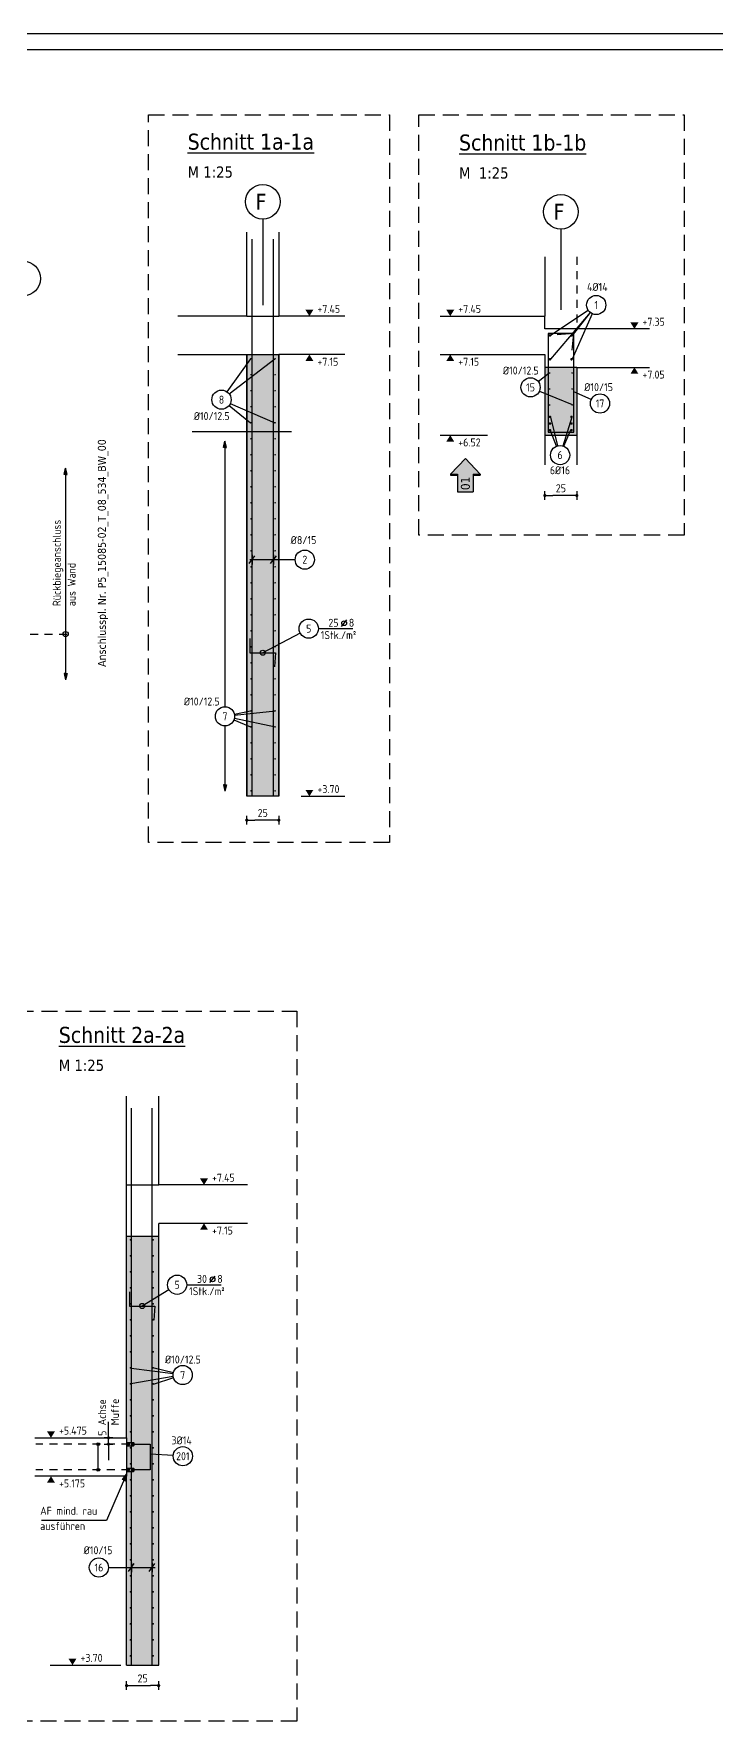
# Model space of a CAD drawing. Extents: x -4 to 75, y 1 to 115.
# Drawn here: x 21.24 to 31.9, y 17.1 to 43.46 of the extents above; entities that cross this region are included whole.
import ezdxf
from ezdxf.enums import TextEntityAlignment as Align

# ---------------------------------------------------------------- set-up
doc = ezdxf.new("R2010")
doc.units = 0
doc.header["$LTSCALE"] = 0.5
for name, pattern in [('AUSGEZOGEN', [1000.01, 1000, 0.01]), ('DASHED', [0.75, 0.5, -0.25]), ('DOT', [0.175, 0.05, -0.125]), ('HIDDEN', [0.375, 0.25, -0.125]), ('STRICHLINIE', [0.75, 0.5, -0.25]), ('VERDECKT', [0.375, 0.25, -0.125])]:
    doc.linetypes.add(name, pattern=pattern)
for name, color, linetype in [('ACHSEN', 7, 'Continuous'), ('AFU', 7, 'Continuous'), ('BETON', 7, 'Continuous'), ('DETAIL', 7, 'Continuous'), ('grau_hell', 7, 'Continuous'), ('grau_mittel', 7, 'Continuous'), ('HILFE', 7, 'Continuous'), ('INDEX', 7, 'Continuous'), ('koten', 7, 'Continuous'), ('LENTON', 7, 'Continuous'), ('MASSE', 7, 'Continuous'), ('OBJEKT', 7, 'Continuous'), ('RAHMEN', 7, 'Continuous'), ('RND', 7, 'Continuous'), ('RND-1', 7, 'Continuous'), ('RND_BILD', 7, 'Continuous'), ('SFP_Achsen', 7, 'Continuous'), ('TEXT', 7, 'Continuous'), ('VERDECKT', 7, 'Continuous')]:
    doc.layers.add(name, color=color, linetype=linetype)
doc.layers.add('NOPLOT', color=7, linetype='Continuous', plot=False)
doc.styles.add('helv', font='tahoma.ttf')
doc.styles.add('txt', font='isocp.shx')
doc.linetypes.add('AFU_50K', pattern='A,0.15,["/",Standard,S=0.2,R=0,X=-0.01,Y=-0.1],0.07,["/",Standard,S=0.2,R=0,X=-0.01,Y=-0.1],0.15', length=0.37)
doc.dimstyles.new('DOT_I', dxfattribs={"dimscale": 0.5, "dimtxt": 0.25, "dimasz": 0.25, "dimexe": 0.1, "dimexo": 0.3, "dimgap": 0.1, "dimtad": 1, "dimdec": 3, "dimzin": 3, "dimtxsty": 'txt', "dimblk": 'DOT', "dimblk1": 'DOT', "dimblk2": 'DOT', "dimsah": 1, "dimcen": 0.1, "dimse1": 1, "dimse2": 1, "dimazin": 0, "dimtfac": 1, "dimtdec": 4, "dimtix": 1, "dimtmove": 2, "dimatfit": 3, "dimfxl": 0, "dimtvp": 1, "dimtolj": 1, "dimtzin": 0, "dimarcsym": 0})

# ---------------------------------------------------------------- blocks, each defined once
blk = doc.blocks.new('Pfeillinie')
at = {"layer": 'TEXT', "linetype": 'Continuous'}
blk.add_hatch(color=7, dxfattribs=at).paths.add_polyline_path([(0, 0), (-0.8, 0.2), (-0.8, 0), (-0.8, -0.2)])
at = {"layer": 'TEXT', "color": 7, "linetype": 'Continuous'}
for p, q in [((-0.8, 0), (-0.8, 0.2)), ((-0.8, 0.2), (0, 0)), ((-0.8, 0), (-0.8, -0.2)), ((-0.8, -0.2), (0, 0))]:
    blk.add_line(p, q, dxfattribs=at)
blk = doc.blocks.new('okrd_o')
at = {"layer": 'koten', "color": 7, "linetype": 'Continuous'}
blk.add_solid([(-0.125, 0.202), (0.125, 0.202), (0, 0)], dxfattribs=at)
at = {"layer": 'koten', "style": 'txt'}
blk.add_attdef('OKRD', (0.25, 0.1), '', height=0.25, dxfattribs=at)
blk = doc.blocks.new('DOT')
at = {"layer": 'MASSE', "color": 7, "linetype": 'Continuous'}
for p, q in [((0, 0), (-1, 0)), ((0, 0.54), (0, -0.54))]:
    blk.add_line(p, q, dxfattribs=at)
at = {"layer": 'MASSE', "color": 7, "linetype": 'Continuous', "const_width": 0.2}
blk.add_lwpolyline([(-0.1, 0, 1), (0.1, 0, 1)], format="xyb", close=True, dxfattribs=at)
blk = doc.blocks.new('*D27')
at = {"layer": 'Defpoints', "color": 0, "linetype": 'AUSGEZOGEN', "transparency": 16777216}
for p in [(24.57, 31.174), (24.57, 31.174), (25.07, 31.174)]:
    blk.add_point(p, dxfattribs=at)
at = {"layer": 'MASSE', "color": 0, "linetype": 'AUSGEZOGEN', "lineweight": -2, "transparency": 16777216}
blk.add_line((24.945, 31.174), (24.695, 31.174), dxfattribs=at)
at = {"layer": 'MASSE', "color": 0, "linetype": 'AUSGEZOGEN', "lineweight": -2, "transparency": 16777216, "xscale": 0.125, "yscale": 0.125, "zscale": 0.125, "rotation": 180}
blk.add_blockref('DOT', (24.57, 31.174), dxfattribs=at)
at = {"layer": 'MASSE', "color": 0, "linetype": 'AUSGEZOGEN', "lineweight": -2, "transparency": 16777216, "xscale": 0.125, "yscale": 0.125, "zscale": 0.125}
blk.add_blockref('DOT', (25.07, 31.174), dxfattribs=at)
at = {"layer": 'MASSE', "color": 0, "linetype": 'AUSGEZOGEN', "transparency": 16777216, "insert": (24.82, 31.286), "char_height": 0.125, "attachment_point": 5, "style": 'txt'}
blk.add_mtext('\\A1;25', dxfattribs=at)
blk = doc.blocks.new('okrd_u')
at = {"layer": 'koten', "color": 7, "linetype": 'Continuous'}
blk.add_solid([(-0.125, -0.202), (0.125, -0.202), (0, 0)], dxfattribs=at)
at = {"layer": 'koten', "style": 'txt'}
blk.add_attdef('OKRD', (0.25, -0.35), '', height=0.25, dxfattribs=at)
blk = doc.blocks.new('RND_LEI')
at = {"layer": 'RND', "color": 7, "linetype": 'Continuous'}
blk.add_line((1.022, 0.066), (1.19, 0.27), dxfattribs=at)
for centre, radius in [((0, 0), 0.3), ((1.106, 0.168), 0.075)]:
    blk.add_circle(centre, radius, dxfattribs=at)
at = {"layer": 'RND', "color": 7, "linetype": 'Continuous', "style": 'txt'}
blk.add_attdef('POSL', text='', height=0.25, dxfattribs=at).set_placement((0, 0), align=Align.MIDDLE)
blk.add_attdef('ANZ', text='', height=0.25, dxfattribs=at).set_placement((0.931, 0.057), align=Align.RIGHT)
for tag, p in [('DUM', (1.253, 0.057)), ('ABSTD', (1.674, 0.057)), ('POSTXT', (0.374, -0.327))]:
    blk.add_attdef(tag, p, '', height=0.25, dxfattribs=at)
blk = doc.blocks.new('RND_HIN')
at = {"layer": 'RND', "color": 7, "linetype": 'Continuous'}
blk.add_circle((0, 0), 0.3, dxfattribs=at)
at = {"layer": 'RND', "color": 7, "linetype": 'Continuous', "style": 'txt'}
blk.add_attdef('POSI', text='', height=0.25, dxfattribs=at).set_placement((0, 0), align=Align.MIDDLE)
blk = doc.blocks.new('lei_gre')
at = {"layer": 'RND', "color": 7, "linetype": 'Continuous'}
for p, q in [((-0.09, -0.12), (0.09, 0.12)), ((0, 0.15), (0, -0.15))]:
    blk.add_line(p, q, dxfattribs=at)
blk = doc.blocks.new('*D30')
at = {"layer": 'Defpoints', "color": 0, "linetype": 'AUSGEZOGEN', "transparency": 16777216}
for p in [(22.694, 17.656), (23.194, 17.656), (23.194, 17.656)]:
    blk.add_point(p, dxfattribs=at)
at = {"layer": 'MASSE', "color": 0, "linetype": 'AUSGEZOGEN', "lineweight": -2, "transparency": 16777216}
blk.add_line((22.819, 17.656), (23.069, 17.656), dxfattribs=at)
at = {"layer": 'MASSE', "color": 0, "linetype": 'AUSGEZOGEN', "lineweight": -2, "transparency": 16777216, "xscale": 0.125, "yscale": 0.125, "zscale": 0.125, "rotation": 180}
blk.add_blockref('DOT', (22.694, 17.656), dxfattribs=at)
at = {"layer": 'MASSE', "color": 0, "linetype": 'AUSGEZOGEN', "lineweight": -2, "transparency": 16777216, "xscale": 0.125, "yscale": 0.125, "zscale": 0.125}
blk.add_blockref('DOT', (23.194, 17.656), dxfattribs=at)
at = {"layer": 'MASSE', "color": 0, "linetype": 'AUSGEZOGEN', "transparency": 16777216, "insert": (22.944, 17.768), "char_height": 0.125, "attachment_point": 5, "style": 'txt'}
blk.add_mtext('\\A1;25', dxfattribs=at)
blk = doc.blocks.new('*D29')
at = {"layer": 'Defpoints', "color": 0, "linetype": 'AUSGEZOGEN', "transparency": 16777216}
for p in [(22.411, 21.526), (22.411, 21.526), (22.411, 21.426)]:
    blk.add_point(p, dxfattribs=at)
at = {"layer": 'MASSE', "color": 0, "linetype": 'AUSGEZOGEN', "lineweight": -2, "transparency": 16777216}
for p, q in [((22.411, 21.651), (22.411, 21.776)), ((22.411, 21.426), (22.411, 21.526)), ((22.411, 21.301), (22.411, 21.176))]:
    blk.add_line(p, q, dxfattribs=at)
at = {"layer": 'MASSE', "color": 0, "linetype": 'AUSGEZOGEN', "lineweight": -2, "transparency": 16777216, "xscale": 0.125, "yscale": 0.125, "zscale": 0.125}
for p, rotation in [((22.411, 21.526), 270), ((22.411, 21.426), 90)]:
    blk.add_blockref('DOT', p, dxfattribs=dict(at, rotation=rotation))
at = {"layer": 'MASSE', "color": 0, "linetype": 'AUSGEZOGEN', "transparency": 16777216, "insert": (22.315, 21.597), "char_height": 0.125, "attachment_point": 5, "rotation": 90, "style": 'txt'}
blk.add_mtext('\\A1;5', dxfattribs=at)
blk = doc.blocks.new('A0--19')
at = {"layer": 'RAHMEN'}
blk.add_line((99.9, 84.1), (0, 84.1), dxfattribs=at)
at = {"layer": 'RAHMEN', "color": 5}
blk.add_line((99.4, 83.6), (2, 83.6), dxfattribs=at)
blk = doc.blocks.new('*D48')
at = {"layer": 'Defpoints', "color": 0, "linetype": 'AUSGEZOGEN', "transparency": 16777216}
for p in [(29.225, 36.245), (29.225, 36.245), (29.725, 36.245)]:
    blk.add_point(p, dxfattribs=at)
at = {"layer": 'MASSE', "color": 0, "linetype": 'AUSGEZOGEN', "lineweight": -2, "transparency": 16777216}
blk.add_line((29.6, 36.245), (29.35, 36.245), dxfattribs=at)
at = {"layer": 'MASSE', "color": 0, "linetype": 'AUSGEZOGEN', "lineweight": -2, "transparency": 16777216, "xscale": 0.125, "yscale": 0.125, "zscale": 0.125, "rotation": 180}
blk.add_blockref('DOT', (29.225, 36.245), dxfattribs=at)
at = {"layer": 'MASSE', "color": 0, "linetype": 'AUSGEZOGEN', "lineweight": -2, "transparency": 16777216, "xscale": 0.125, "yscale": 0.125, "zscale": 0.125}
blk.add_blockref('DOT', (29.725, 36.245), dxfattribs=at)
at = {"layer": 'MASSE', "color": 0, "linetype": 'AUSGEZOGEN', "transparency": 16777216, "insert": (29.475, 36.358), "char_height": 0.125, "attachment_point": 5, "style": 'txt'}
blk.add_mtext('\\A1;25', dxfattribs=at)
blk = doc.blocks.new('hin_ind5')
at = {"layer": 'grau_hell', "linetype": 'AUSGEZOGEN'}
h = blk.add_hatch(color=9, dxfattribs=at)
h.dxf.hatch_style = 2
h.paths.add_polyline_path([(0, 0), (0.619, -0.577), (0.619, -0.3), (1.306, -0.3), (1.306, 0.3), (0.619, 0.3), (0.619, 0.577)])
h.paths.add_polyline_path([(0.34, -0.274), (1.311, -0.274), (1.311, 0.274), (0.34, 0.274)], flags=9)
at = {"layer": 'OBJEKT', "linetype": 'AUSGEZOGEN'}
for points in [[(0.619, 0.3), (0.66, 0.3), (0.66, 0.577), (0.619, 0.577)], [(0.619, -0.577), (0.66, -0.577), (0.66, -0.3), (0.619, -0.3)]]:
    blk.add_hatch(color=1, dxfattribs=at).paths.add_polyline_path(points)
at = {"layer": 'OBJEKT', "color": 1, "linetype": 'AUSGEZOGEN'}
for p, q in [((0, 0), (0.619, 0.577)), ((0, 0), (0.619, -0.577)), ((0.619, 0.577), (0.619, 0.3)), ((0.619, 0.577), (0.66, 0.577)), ((0.619, 0.3), (1.306, 0.3)), ((0.66, 0.577), (0.66, 0.3)), ((1.306, 0.3), (1.306, -0.3)), ((0.619, -0.3), (0.619, -0.577)), ((0.619, -0.3), (1.306, -0.3)), ((0.66, -0.3), (0.66, -0.577))]:
    blk.add_line(p, q, dxfattribs=at)
at = {"layer": 'OBJEKT', "color": 7, "linetype": 'AUSGEZOGEN'}
blk.add_line((0.619, -0.577), (0.66, -0.577), dxfattribs=at)
at = {"layer": 'INDEX', "color": 1, "linetype": 'Continuous', "style": 'helv'}
blk.add_attdef('INDEX', text='', height=0.35, rotation=360, dxfattribs=at).set_placement((1.259, 0), align=Align.MIDDLE_RIGHT)

msp = doc.modelspace()

# ---------------------------------------------------------------- hatches: boundary and pattern name
at = {"layer": 'grau_mittel'}
for points in [[(24.57, 31.5463), (25.07, 31.5463), (25.07, 38.4463), (24.57, 38.4463)], [(29.7253, 38.2463), (29.2253, 38.2463), (29.2253, 37.1863), (29.7253, 37.1863)], [(23.1944, 24.676), (22.6944, 24.676), (22.6944, 21.526), (22.6944, 20.926), (22.6944, 17.976), (23.1944, 17.976)]]:
    msp.add_hatch(color=61, dxfattribs=at).paths.add_polyline_path(points)

# ---------------------------------------------------------------- linework, layer by layer
at = {"layer": 'ACHSEN', "color": 140, "linetype": 'AUSGEZOGEN'}
for p, q in [((24.82, 40.5629), (24.82, 39.2158)), ((29.4753, 40.4065), (29.4753, 39.1446))]:
    msp.add_line(p, q, dxfattribs=at)
at = {"layer": 'AFU', "color": 8, "linetype": 'AFU_50K'}
for p, q in [((24.57, 39.0463), (25.07, 39.0463)), ((24.57, 38.4463), (25.07, 38.4463)), ((29.7253, 38.2463), (29.2253, 38.2463)), ((25.07, 31.5463), (24.57, 31.5463)), ((22.6944, 25.476), (23.1944, 25.476)), ((22.6944, 24.676), (23.1944, 24.676)), ((22.6944, 21.526), (22.6944, 20.926)), ((22.6944, 17.976), (23.1944, 17.976))]:
    msp.add_line(p, q, dxfattribs=at)
at = {"layer": 'BETON', "color": 6, "linetype": 'AUSGEZOGEN'}
for p, q in [((24.57, 39.0463), (24.57, 40.3594)), ((25.07, 40.3594), (25.07, 39.0463)), ((27.5921, 39.0463), (29.2253, 39.0463)), ((29.2253, 38.8463), (29.2253, 39.0463)), ((30.8614, 38.8463), (29.2253, 38.8463)), ((23.4952, 38.4463), (24.57, 38.4463)), ((26.1014, 38.4463), (25.07, 38.4463)), ((27.5921, 38.4463), (29.2253, 38.4463)), ((29.2253, 38.4463), (29.2253, 37.1863)), ((29.7253, 38.2463), (29.7253, 37.1863)), ((29.7253, 38.2463), (30.8614, 38.2463)), ((29.2253, 37.1863), (29.7253, 37.1863)), ((22.6944, 21.526), (22.6944, 26.8627)), ((23.1944, 25.476), (23.1944, 26.8627)), ((24.5837, 25.476), (23.1944, 25.476)), ((24.5837, 24.876), (23.1944, 24.876)), ((23.1944, 17.976), (23.1944, 24.876)), ((21.2602, 21.526), (22.6944, 21.526)), ((22.6944, 20.926), (21.2602, 20.926)), ((22.6944, 17.976), (22.6944, 20.926))]:
    msp.add_line(p, q, dxfattribs=at)
at = {"layer": 'BETON', "color": 6, "linetype": 'AUSGEZOGEN', "lineweight": 25}
for p, q in [((24.57, 39.0463), (23.4952, 39.0463)), ((26.1014, 39.0463), (25.07, 39.0463))]:
    msp.add_line(p, q, dxfattribs=at)
at = {"layer": 'BETON', "color": 6, "linetype": 'AUSGEZOGEN', "lineweight": 35}
for p, q in [((24.57, 38.4463), (24.57, 31.5463)), ((25.07, 38.4463), (25.07, 31.5463))]:
    msp.add_line(p, q, dxfattribs=at)
at = {"layer": 'DETAIL', "color": 102, "linetype": 'STRICHLINIE'}
for points in [[(23.0375, 30.8257), (23.0375, 42.1889), (26.7989, 42.1889), (26.7989, 30.8257)], [(27.2564, 35.6272), (27.2564, 42.1889), (31.3979, 42.1889), (31.3979, 35.6272)], [(20.9917, 17.0986), (20.9917, 28.1891), (25.3495, 28.1891), (25.3495, 17.0986)]]:
    msp.add_lwpolyline(points, close=True, dxfattribs=at)
at = {"layer": 'HILFE', "color": 102, "linetype": 'AUSGEZOGEN'}
for p, q in [((27.5921, 37.1863), (28.3273, 37.1863)), ((25.4186, 31.5463), (26.1014, 31.5463)), ((21.5001, 17.976), (22.6018, 17.976))]:
    msp.add_line(p, q, dxfattribs=at)
at = {"layer": 'LENTON', "color": 102}
for p, q in [((22.6944, 21.4514), (22.6965, 21.4514)), ((22.6944, 21.4514), (22.6944, 21.4387)), ((22.6964, 21.4403), (22.6944, 21.4427)), ((22.6944, 21.4387), (22.6944, 21.4133)), ((22.6944, 21.4133), (22.6944, 21.4006)), ((22.6944, 21.4093), (22.6964, 21.4116)), ((22.6944, 21.4006), (22.6965, 21.4006)), ((22.6964, 21.4403), (22.6964, 21.4116)), ((22.7371, 21.436), (22.6964, 21.4403)), ((22.6964, 21.4116), (22.6964, 21.4403)), ((22.6964, 21.4116), (22.7371, 21.4159)), ((22.6981, 21.4483), (22.6965, 21.4514)), ((22.6965, 21.4006), (22.6981, 21.4036)), ((22.7012, 21.4514), (22.6996, 21.4483)), ((22.6996, 21.4036), (22.7012, 21.4006)), ((22.7012, 21.4514), (22.802, 21.4514)), ((22.7012, 21.4006), (22.802, 21.4006)), ((22.7371, 21.4159), (22.7371, 21.436)), ((22.8035, 21.4403), (22.7628, 21.436)), ((22.7628, 21.436), (22.7628, 21.4159)), ((22.7628, 21.4159), (22.8035, 21.4116)), ((22.8054, 21.448), (22.802, 21.4514)), ((22.802, 21.4006), (22.8054, 21.404)), ((22.8054, 21.4427), (22.8035, 21.4403)), ((22.8035, 21.4116), (22.8035, 21.4403)), ((22.8035, 21.4403), (22.8035, 21.4116)), ((22.8035, 21.4116), (22.8054, 21.4093)), ((22.8054, 21.448), (22.8054, 21.445)), ((22.8054, 21.445), (22.8054, 21.426)), ((22.8054, 21.426), (22.8054, 21.4069)), ((22.8054, 21.4069), (22.8054, 21.404)), ((22.6944, 21.0514), (22.6965, 21.0514)), ((22.6944, 21.0514), (22.6944, 21.0387)), ((22.6964, 21.0403), (22.6944, 21.0427)), ((22.6944, 21.0387), (22.6944, 21.0133)), ((22.6944, 21.0133), (22.6944, 21.0006)), ((22.6944, 21.0093), (22.6964, 21.0116)), ((22.6944, 21.0006), (22.6965, 21.0006)), ((22.6964, 21.0403), (22.6964, 21.0116)), ((22.7371, 21.036), (22.6964, 21.0403)), ((22.6964, 21.0116), (22.6964, 21.0403)), ((22.6964, 21.0116), (22.7371, 21.0159)), ((22.6981, 21.0483), (22.6965, 21.0514)), ((22.6965, 21.0006), (22.6981, 21.0036)), ((22.7012, 21.0514), (22.6996, 21.0483)), ((22.6996, 21.0036), (22.7012, 21.0006)), ((22.7012, 21.0514), (22.802, 21.0514)), ((22.7012, 21.0006), (22.802, 21.0006)), ((22.7371, 21.0159), (22.7371, 21.036)), ((22.8035, 21.0403), (22.7628, 21.036)), ((22.7628, 21.036), (22.7628, 21.0159)), ((22.7628, 21.0159), (22.8035, 21.0116)), ((22.8054, 21.048), (22.802, 21.0514)), ((22.802, 21.0006), (22.8054, 21.004)), ((22.8054, 21.0427), (22.8035, 21.0403)), ((22.8035, 21.0116), (22.8035, 21.0403)), ((22.8035, 21.0403), (22.8035, 21.0116)), ((22.8035, 21.0116), (22.8054, 21.0093)), ((22.8054, 21.048), (22.8054, 21.045)), ((22.8054, 21.045), (22.8054, 21.026)), ((22.8054, 21.026), (22.8054, 21.0069)), ((22.8054, 21.0069), (22.8054, 21.004))]:
    msp.add_line(p, q, dxfattribs=at)
for centre, start, end in [((22.6988, 21.4487), 207.50004, 332.49996), ((22.6988, 21.4032), 27.50006, 152.49994), ((22.6988, 21.0487), 207.50004, 332.49996), ((22.6988, 21.0032), 27.50006, 152.49994)]:
    msp.add_arc(centre, 0.00082, start, end, dxfattribs=at)
at = {"layer": 'NOPLOT', "color": 191, "linetype": 'AUSGEZOGEN'}
msp.add_line((23.7173, 37.247), (25.2701, 37.247), dxfattribs=at)
at = {"layer": 'NOPLOT', "color": 191, "linetype": 'Continuous'}
msp.add_line((22.2495, 21.026), (22.2495, 21.426), dxfattribs=at)
for centre, radius in [((22.2495, 21.426), 0.022), ((22.2495, 21.426), 0.014), ((22.2495, 21.026), 0.022), ((22.2495, 21.026), 0.014)]:
    msp.add_circle(centre, radius, dxfattribs=at)
at = {"layer": 'OBJEKT', "color": 7, "linetype": 'AUSGEZOGEN'}
for p, q in [((29.2253, 39.974), (29.2253, 39.0463)), ((29.2253, 37.1863), (29.2253, 36.7227)), ((29.7253, 37.1863), (29.7253, 36.7227))]:
    msp.add_line(p, q, dxfattribs=at)
at = {"layer": 'RND', "color": 102, "linetype": 'AUSGEZOGEN'}
for p, q in [((29.9021, 39.1367), (29.3153, 38.7454)), ((29.9304, 39.105), (29.3153, 38.3725)), ((29.9336, 39.1024), (29.6505, 38.7454)), ((29.966, 39.0828), (29.6505, 38.3725)), ((24.2631, 37.863), (24.6357, 38.3812)), ((24.2944, 37.8328), (25.0063, 38.3812)), ((29.1202, 38.0253), (29.2941, 38.1592)), ((29.14, 37.8764), (29.6505, 37.6652)), ((29.9488, 37.7421), (29.6753, 37.8619)), ((24.2931, 37.648), (24.6297, 37.3812)), ((24.3132, 37.6816), (25.0063, 37.3812)), ((29.4268, 37.0217), (29.3156, 37.4708)), ((29.5083, 37.0191), (29.653, 37.4739)), ((29.4073, 37.0155), (29.3064, 37.2685)), ((29.5221, 37.0139), (29.6315, 37.2685)), ((25.3258, 35.2423), (24.6161, 35.2423)), ((25.4048, 34.0959), (24.8203, 33.7888)), ((24.3683, 32.7386), (24.6297, 32.6312)), ((24.3763, 32.827), (24.6297, 32.8812)), ((24.3764, 32.765), (25.0183, 32.6312)), ((24.3787, 32.8118), (25.0183, 32.8812)), ((23.3547, 23.8389), (22.9369, 23.5845)), ((23.4218, 22.4816), (22.7577, 22.3703)), ((23.4209, 22.525), (22.7628, 22.6072)), ((23.4238, 22.5409), (23.1007, 22.6173)), ((23.4268, 22.4609), (23.1108, 22.3602)), ((23.4219, 21.2484), (23.0628, 21.2721)), ((22.4112, 19.5001), (23.1411, 19.5001))]:
    msp.add_line(p, q, dxfattribs=at)
at = {"layer": 'RND', "color": 102, "linetype": 'VERDECKT'}
msp.add_line((20.9639, 34.0806), (21.7917, 34.0806), dxfattribs=at)
at = {"layer": 'RND', "color": 7, "linetype": 'AUSGEZOGEN'}
for p, q in [((25.6876, 34.1656), (26.2276, 34.1656)), ((23.6328, 23.9169), (24.1728, 23.9169))]:
    msp.add_line(p, q, dxfattribs=at)
at = {"layer": 'RND', "color": 1, "linetype": 'AUSGEZOGEN'}
for points in [[(24.6529, 31.5463), (24.6529, 40.2463)], [(24.9871, 31.5463), (24.9871, 40.2463)], [(29.6526, 38.5173), (29.6753, 38.7763), (29.2753, 38.7763), (29.2753, 37.2363), (29.6753, 37.2363), (29.6753, 38.7763), (29.4163, 38.7536)], [(22.7684, 17.976), (22.7684, 26.676)], [(23.0904, 17.976), (23.0904, 26.676)], [(22.7628, 21.426), (23.0628, 21.426), (23.0628, 21.026), (22.7628, 21.026)]]:
    msp.add_lwpolyline(points, dxfattribs=at)
at = {"layer": 'RND', "color": 7, "linetype": 'AUSGEZOGEN'}
for points, const_width in [([(29.2953, 38.7454, 1), (29.3153, 38.7454, 1)], 0.02), ([(29.6305, 38.7454, 1), (29.6505, 38.7454, 1)], 0.02), ([(24.6297, 38.3812, 1), (24.6417, 38.3812, 1)], 0.012), ([(25.0063, 38.3812, 1), (25.0183, 38.3812, 1)], 0.012), ([(29.2953, 38.3725, 1), (29.3153, 38.3725, 1)], 0.02), ([(29.6305, 38.3725, 1), (29.6505, 38.3725, 1)], 0.02), ([(24.6297, 38.1312, 1), (24.6417, 38.1312, 1)], 0.012), ([(25.0063, 38.1312, 1), (25.0183, 38.1312, 1)], 0.012), ([(29.2941, 38.1592, 1), (29.3061, 38.1592, 1)], 0.012), ([(29.6565, 38.1592, -1), (29.6445, 38.1592, -1)], 0.012), ([(24.6297, 37.8812, 1), (24.6417, 37.8812, 1)], 0.012), ([(25.0063, 37.8812, 1), (25.0183, 37.8812, 1)], 0.012), ([(29.2941, 37.9092, 1), (29.3061, 37.9092, 1)], 0.012), ([(29.6565, 37.9092, -1), (29.6445, 37.9092, -1)], 0.012), ([(24.6297, 37.6312, 1), (24.6417, 37.6312, 1)], 0.012), ([(25.0063, 37.6312, 1), (25.0183, 37.6312, 1)], 0.012), ([(29.2953, 37.473, 1), (29.3153, 37.473, 1)], 0.02), ([(29.2941, 37.6592, 1), (29.3061, 37.6592, 1)], 0.012), ([(29.6305, 37.473, 1), (29.6505, 37.473, 1)], 0.02), ([(29.6565, 37.6592, -1), (29.6445, 37.6592, -1)], 0.012), ([(24.6297, 37.3812, 1), (24.6417, 37.3812, 1)], 0.012), ([(25.0063, 37.3812, 1), (25.0183, 37.3812, 1)], 0.012), ([(29.2953, 37.3687, 1), (29.3153, 37.3687, 1)], 0.02), ([(29.2953, 37.2644, 1), (29.3153, 37.2644, 1)], 0.02), ([(29.6305, 37.3687, 1), (29.6505, 37.3687, 1)], 0.02), ([(29.6305, 37.2644, 1), (29.6505, 37.2644, 1)], 0.02), ([(24.6297, 37.1312, 1), (24.6417, 37.1312, 1)], 0.012), ([(25.0063, 37.1312, 1), (25.0183, 37.1312, 1)], 0.012), ([(24.6297, 36.8812, 1), (24.6417, 36.8812, 1)], 0.012), ([(24.6297, 36.6312, 1), (24.6417, 36.6312, 1)], 0.012), ([(25.0063, 36.8812, 1), (25.0183, 36.8812, 1)], 0.012), ([(25.0063, 36.6312, 1), (25.0183, 36.6312, 1)], 0.012), ([(24.6297, 36.3812, 1), (24.6417, 36.3812, 1)], 0.012), ([(25.0063, 36.3812, 1), (25.0183, 36.3812, 1)], 0.012), ([(24.6297, 36.1312, 1), (24.6417, 36.1312, 1)], 0.012), ([(25.0063, 36.1312, 1), (25.0183, 36.1312, 1)], 0.012), ([(24.6297, 35.8812, 1), (24.6417, 35.8812, 1)], 0.012), ([(25.0063, 35.8812, 1), (25.0183, 35.8812, 1)], 0.012), ([(24.6297, 35.6312, 1), (24.6417, 35.6312, 1)], 0.012), ([(25.0063, 35.6312, 1), (25.0183, 35.6312, 1)], 0.012), ([(24.6297, 35.3812, 1), (24.6417, 35.3812, 1)], 0.012), ([(25.0063, 35.3812, 1), (25.0183, 35.3812, 1)], 0.012), ([(24.6297, 35.1312, 1), (24.6417, 35.1312, 1)], 0.012), ([(25.0063, 35.1312, 1), (25.0183, 35.1312, 1)], 0.012), ([(24.6297, 34.8812, 1), (24.6417, 34.8812, 1)], 0.012), ([(25.0063, 34.8812, 1), (25.0183, 34.8812, 1)], 0.012), ([(24.6297, 34.6312, 1), (24.6417, 34.6312, 1)], 0.012), ([(25.0063, 34.6312, 1), (25.0183, 34.6312, 1)], 0.012), ([(24.6297, 34.3812, 1), (24.6417, 34.3812, 1)], 0.012), ([(25.0063, 34.3812, 1), (25.0183, 34.3812, 1)], 0.012), ([(24.6297, 34.1312, 1), (24.6417, 34.1312, 1)], 0.012), ([(25.0063, 34.1312, 1), (25.0183, 34.1312, 1)], 0.012), ([(24.6297, 33.8812, 1), (24.6417, 33.8812, 1)], 0.012), ([(25.0063, 33.8812, 1), (25.0183, 33.8812, 1)], 0.012), ([(24.6297, 33.6312, 1), (24.6417, 33.6312, 1)], 0.012), ([(25.0063, 33.6312, 1), (25.0183, 33.6312, 1)], 0.012), ([(24.6297, 33.3812, 1), (24.6417, 33.3812, 1)], 0.012), ([(25.0063, 33.3812, 1), (25.0183, 33.3812, 1)], 0.012), ([(24.6297, 33.1312, 1), (24.6417, 33.1312, 1)], 0.012), ([(25.0063, 33.1312, 1), (25.0183, 33.1312, 1)], 0.012), ([(24.6297, 32.8812, 1), (24.6417, 32.8812, 1)], 0.012), ([(25.0063, 32.8812, 1), (25.0183, 32.8812, 1)], 0.012), ([(24.6297, 32.6312, 1), (24.6417, 32.6312, 1)], 0.012), ([(25.0063, 32.6312, 1), (25.0183, 32.6312, 1)], 0.012), ([(24.6297, 32.3812, 1), (24.6417, 32.3812, 1)], 0.012), ([(25.0063, 32.3812, 1), (25.0183, 32.3812, 1)], 0.012), ([(24.6297, 32.1312, 1), (24.6417, 32.1312, 1)], 0.012), ([(25.0063, 32.1312, 1), (25.0183, 32.1312, 1)], 0.012), ([(24.6297, 31.8812, 1), (24.6417, 31.8812, 1)], 0.012), ([(24.6297, 31.6312, 1), (24.6417, 31.6312, 1)], 0.012), ([(25.0063, 31.8812, 1), (25.0183, 31.8812, 1)], 0.012), ([(25.0063, 31.6312, 1), (25.0183, 31.6312, 1)], 0.012), ([(22.7618, 24.6188, -1), (22.7478, 24.6188, -1)], 0.014), ([(23.1138, 24.6188, -1), (23.0998, 24.6188, -1)], 0.014), ([(22.7618, 24.3688, -1), (22.7478, 24.3688, -1)], 0.014), ([(23.1138, 24.3688, -1), (23.0998, 24.3688, -1)], 0.014), ([(22.7618, 24.1188, -1), (22.7478, 24.1188, -1)], 0.014), ([(23.1138, 24.1188, -1), (23.0998, 24.1188, -1)], 0.014), ([(22.7618, 23.8688, -1), (22.7478, 23.8688, -1)], 0.014), ([(23.1138, 23.8688, -1), (23.0998, 23.8688, -1)], 0.014), ([(22.7618, 23.6188, -1), (22.7478, 23.6188, -1)], 0.014), ([(23.1138, 23.6188, -1), (23.0998, 23.6188, -1)], 0.014), ([(22.7618, 23.3688, -1), (22.7478, 23.3688, -1)], 0.014), ([(23.1138, 23.3688, -1), (23.0998, 23.3688, -1)], 0.014), ([(22.7618, 23.1188, -1), (22.7478, 23.1188, -1)], 0.014), ([(23.1138, 23.1188, -1), (23.0998, 23.1188, -1)], 0.014), ([(22.7618, 22.8688, -1), (22.7478, 22.8688, -1)], 0.014), ([(23.1138, 22.8688, -1), (23.0998, 22.8688, -1)], 0.014), ([(22.7618, 22.6188, -1), (22.7478, 22.6188, -1)], 0.014), ([(23.1138, 22.6188, -1), (23.0998, 22.6188, -1)], 0.014), ([(22.7618, 22.3688, -1), (22.7478, 22.3688, -1)], 0.014), ([(23.1138, 22.3688, -1), (23.0998, 22.3688, -1)], 0.014), ([(22.7618, 22.1188, -1), (22.7478, 22.1188, -1)], 0.014), ([(22.7618, 21.8688, -1), (22.7478, 21.8688, -1)], 0.014), ([(23.1138, 22.1188, -1), (23.0998, 22.1188, -1)], 0.014), ([(23.1138, 21.8688, -1), (23.0998, 21.8688, -1)], 0.014), ([(22.7618, 21.6188, -1), (22.7478, 21.6188, -1)], 0.014), ([(23.1138, 21.6188, -1), (23.0998, 21.6188, -1)], 0.014), ([(22.7618, 21.3688, -1), (22.7478, 21.3688, -1)], 0.014), ([(23.1138, 21.3688, -1), (23.0998, 21.3688, -1)], 0.014), ([(22.7618, 21.1188, -1), (22.7478, 21.1188, -1)], 0.014), ([(23.1138, 21.1188, -1), (23.0998, 21.1188, -1)], 0.014), ([(22.7618, 20.8688, -1), (22.7478, 20.8688, -1)], 0.014), ([(23.1138, 20.8688, -1), (23.0998, 20.8688, -1)], 0.014), ([(22.7618, 20.6188, -1), (22.7478, 20.6188, -1)], 0.014), ([(23.1138, 20.6188, -1), (23.0998, 20.6188, -1)], 0.014), ([(22.7618, 20.3688, -1), (22.7478, 20.3688, -1)], 0.014), ([(23.1138, 20.3688, -1), (23.0998, 20.3688, -1)], 0.014), ([(22.7618, 20.1188, -1), (22.7478, 20.1188, -1)], 0.014), ([(23.1138, 20.1188, -1), (23.0998, 20.1188, -1)], 0.014), ([(22.7618, 19.8688, -1), (22.7478, 19.8688, -1)], 0.014), ([(23.1138, 19.8688, -1), (23.0998, 19.8688, -1)], 0.014), ([(22.7618, 19.6188, -1), (22.7478, 19.6188, -1)], 0.014), ([(23.1138, 19.6188, -1), (23.0998, 19.6188, -1)], 0.014), ([(22.7618, 19.3688, -1), (22.7478, 19.3688, -1)], 0.014), ([(23.1138, 19.3688, -1), (23.0998, 19.3688, -1)], 0.014), ([(22.7618, 19.1188, -1), (22.7478, 19.1188, -1)], 0.014), ([(23.1138, 19.1188, -1), (23.0998, 19.1188, -1)], 0.014), ([(22.7618, 18.8688, -1), (22.7478, 18.8688, -1)], 0.014), ([(23.1138, 18.8688, -1), (23.0998, 18.8688, -1)], 0.014), ([(22.7618, 18.6188, -1), (22.7478, 18.6188, -1)], 0.014), ([(23.1138, 18.6188, -1), (23.0998, 18.6188, -1)], 0.014), ([(22.7618, 18.3688, -1), (22.7478, 18.3688, -1)], 0.014), ([(23.1138, 18.3688, -1), (23.0998, 18.3688, -1)], 0.014), ([(22.7618, 18.1188, -1), (22.7478, 18.1188, -1)], 0.014), ([(23.1138, 18.1188, -1), (23.0998, 18.1188, -1)], 0.014)]:
    msp.add_lwpolyline(points, format="xyb", close=True, dxfattribs=dict(at, const_width=const_width))
at = {"layer": 'RND', "color": 102, "linetype": 'AUSGEZOGEN'}
for points in [[(24.2296, 37.0949), (24.2296, 32.9456)], [(21.7417, 36.6729), (21.7417, 33.3653)], [(24.2296, 32.6456), (24.2296, 31.6268)], [(22.6944, 20.9565), (22.3811, 20.2353), (21.3639, 20.2353)]]:
    msp.add_lwpolyline(points, dxfattribs=at)
at = {"layer": 'RND', "color": 1, "linetype": 'HIDDEN'}
for points in [[(22.7371, 21.426), (21.2755, 21.426)], [(22.7371, 21.026), (21.2755, 21.026)]]:
    msp.add_lwpolyline(points, dxfattribs=at)
at = {"layer": 'RND', "color": 7, "linetype": 'AUSGEZOGEN'}
for centre in [(21.7417, 34.0806), (24.8203, 33.7888), (22.9369, 23.5845)]:
    msp.add_circle(centre, 0.04, dxfattribs=at)
at = {"layer": 'RND-1', "color": 1, "linetype": 'AUSGEZOGEN'}
for points in [[(24.6203, 34.0088), (24.6203, 33.7888), (25.0203, 33.7888), (25.0011, 33.5696)], [(22.7369, 23.8045), (22.7369, 23.5845), (23.1369, 23.5845), (23.1177, 23.3653)]]:
    msp.add_lwpolyline(points, dxfattribs=at)
at = {"layer": 'SFP_Achsen', "color": 7, "linetype": 'AUSGEZOGEN'}
for centre in [(24.82, 40.8334), (29.4753, 40.6769), (21.0798, 39.6333)]:
    msp.add_circle(centre, 0.2705, dxfattribs=at)
at = {"layer": 'VERDECKT', "color": 7, "linetype": 'VERDECKT'}
msp.add_line((29.7253, 39.974), (29.7253, 38.8463), dxfattribs=at)

# ---------------------------------------------------------------- block references
at = {"layer": 'koten', "color": 7, "linetype": 'DASHED', "xscale": 0.5, "yscale": 0.5, "zscale": 0.5}
for name, p, values in [('okrd_o', (25.5481, 39.0463), {'OKRD': '+7.45'}), ('okrd_u', (27.7477, 38.4463), {'OKRD': '+7.15'}), ('okrd_u', (30.6237, 38.2463), {'OKRD': '+7.05'}), ('okrd_u', (27.7477, 37.1863), {'OKRD': '+6.52'})]:
    msp.add_blockref(name, p, dxfattribs=at).add_auto_attribs(values)
at = {"layer": 'koten', "color": 7, "linetype": 'AUSGEZOGEN', "xscale": 0.5, "yscale": 0.5, "zscale": 0.5}
for name, p, values in [('okrd_o', (27.7477, 39.0463), {'OKRD': '+7.45'}), ('okrd_o', (30.6237, 38.8463), {'OKRD': '+7.35'}), ('okrd_u', (25.5481, 38.4463), {'OKRD': '+7.15'}), ('okrd_o', (21.5126, 21.526), {'OKRD': '+5.475'}), ('okrd_u', (21.5126, 20.926), {'OKRD': '+5.175'}), ('okrd_o', (21.8487, 17.976), {'OKRD': '+3.70'})]:
    msp.add_blockref(name, p, dxfattribs=at).add_auto_attribs(values)
at = {"layer": 'koten', "color": 7, "linetype": 'AUSGEZOGEN'}
ref = msp.add_blockref('okrd_o', (25.5481, 31.5463), dxfattribs=dict(at, xscale=0.5, yscale=0.5, zscale=0.5))
ref.add_attrib('OKRD', '+3.70', (25.6731, 31.5963), dxfattribs={"layer": '0', "color": 0, "linetype": 'ByBlock', "height": 0.125, "style": 'txt'})
ref = msp.add_blockref('okrd_o', (23.9024, 25.476), dxfattribs=dict(at, xscale=0.5, yscale=0.5, zscale=0.5))
ref.add_attrib('OKRD', '+7.45', (24.0274, 25.526), dxfattribs={"layer": '0', "color": 0, "linetype": 'ByBlock', "height": 0.125, "style": 'txt'})
at = {"layer": 'koten', "color": 7, "linetype": 'DOT'}
ref = msp.add_blockref('okrd_u', (23.9024, 24.876), dxfattribs=dict(at, xscale=0.5, yscale=0.5, zscale=0.5))
ref.add_attrib('OKRD', '+7.15', (24.0274, 24.701), dxfattribs={"layer": '0', "color": 0, "linetype": 'ByBlock', "height": 0.125, "style": 'txt'})
at = {"layer": 'RAHMEN', "color": 191, "linetype": 'AUSGEZOGEN', "xscale": 0.5, "yscale": 0.5, "zscale": 0.5}
msp.add_blockref('A0--19', (6.0012, 1.4073), dxfattribs=at)
at = {"layer": 'RND', "color": 7, "linetype": 'AUSGEZOGEN', "xscale": 0.5, "yscale": 0.5, "zscale": 0.5}
for name, p, values in [('RND_HIN', (30.0269, 39.2199), {'POSI': '1'}), ('RND_HIN', (29.0014, 37.9338), {'POSI': '15'}), ('RND_HIN', (24.1755, 37.7412), {'POSI': '8'}), ('RND_HIN', (30.0863, 37.6819), {'POSI': '17'}), ('RND_HIN', (29.4628, 36.8761), {'POSI': '6'}), ('RND_HIN', (25.4758, 35.2423), {'POSI': '2'}), ('RND_LEI', (25.5376, 34.1656), {'POSL': '5', 'DUM': '8', 'ANZ': '25', 'POSTXT': '1Stk./m²'}), ('RND_HIN', (24.2296, 32.7956), {'POSI': '7'}), ('RND_LEI', (23.4828, 23.9169), {'POSL': '5', 'DUM': '8', 'ANZ': '30', 'POSTXT': '1Stk./m²'}), ('RND_HIN', (23.5698, 22.5064), {'POSI': '7'}), ('RND_HIN', (23.5716, 21.2385), {'POSI': '201'}), ('RND_HIN', (22.2612, 19.5001), {'POSI': '16'})]:
    msp.add_blockref(name, p, dxfattribs=at).add_auto_attribs(values)
at = {"layer": 'RND', "color": 102, "linetype": 'AUSGEZOGEN', "xscale": 0.125, "yscale": 0.125, "zscale": 0.125}
for p, rotation in [((24.2296, 37.0949), 90), ((21.7417, 36.6729), 90.00000000000001), ((21.7417, 33.3653), 270), ((24.2296, 31.6268), 270), ((22.6944, 20.9565), 66.51435802616585)]:
    msp.add_blockref('Pfeillinie', p, dxfattribs=dict(at, rotation=rotation))
at = {"layer": 'RND', "color": 7, "linetype": 'AUSGEZOGEN', "xscale": 0.5, "yscale": 0.5, "zscale": 0.5}
for p in [(24.6529, 35.2423), (24.9871, 35.2423), (22.7684, 19.5001), (23.0904, 19.5001)]:
    msp.add_blockref('lei_gre', p, dxfattribs=at)
at = {"layer": 'RND_BILD', "color": 7, "linetype": 'AUSGEZOGEN'}
ref = msp.add_blockref('hin_ind5', (27.9831, 36.8246), dxfattribs=dict(at, xscale=-0.4, yscale=0.4, zscale=0.4, rotation=90))
ref.add_attrib('INDEX', '01', dxfattribs={"layer": 'INDEX', "color": 1, "linetype": 'Continuous', "height": 0.14, "rotation": 90, "style": 'helv'}).set_placement((27.9831, 36.5388), align=Align.MIDDLE_RIGHT)

# ---------------------------------------------------------------- texts
at = {"layer": 'SFP_Achsen', "color": 6, "linetype": 'AUSGEZOGEN', "style": 'helv'}
for p in [(24.7059, 40.709), (29.3612, 40.5526)]:
    msp.add_text('F', height=0.25, dxfattribs=at).set_placement(p)
at = {"layer": 'TEXT', "color": 6, "linetype": 'AUSGEZOGEN', "style": 'helv'}
for s, p in [('%%uSchnitt 1a-1a', (23.647, 41.6472)), ('%%uSchnitt 1b-1b', (27.8848, 41.6331)), ('%%USchnitt 2a-2a', (21.6347, 27.6947))]:
    msp.add_text(s, height=0.25, dxfattribs=at).set_placement(p)
at = {"layer": 'TEXT', "color": 1, "linetype": 'AUSGEZOGEN', "style": 'helv'}
for s, p in [('M 1:25', (23.647, 41.2097)), ('M  1:25', (27.8848, 41.1956)), ('M 1:25', (21.6347, 27.2572))]:
    msp.add_text(s, height=0.175, dxfattribs=at).set_placement(p)
at = {"layer": 'TEXT', "color": 7, "linetype": 'AUSGEZOGEN', "style": 'txt'}
for s, p in [('4%%C14', (29.883, 39.4396)), ('%%C10/12.5', (28.5694, 38.134)), ('%%C10/15', (29.8394, 37.8747)), ('%%C10/12.5', (23.7423, 37.4225)), ('6%%C16', (29.3026, 36.5765)), ('%%C8/15', (25.2559, 35.4858)), ('%%C10/12.5', (23.5876, 32.9645)), ('%%C10/12.5', (23.2933, 22.6863)), ('3%%C14', (23.3941, 21.4234)), ('AF mind. rau', (21.3443, 20.3233)), ('ausführen', (21.3443, 20.0858)), ('%%C10/15', (22.0229, 19.7074))]:
    msp.add_text(s, height=0.125, dxfattribs=at).set_placement(p)
at = {"layer": 'TEXT', "color": 7, "linetype": 'AUSGEZOGEN'}
for s, style, p in [('Anschlusspl. Nr. P5_15085-02_T_08_534_BW_00', 'helv', (22.3695, 33.5683)), ('Rückbiegeanschluss', 'txt', (21.6657, 34.5156)), ('aus Wand ', 'txt', (21.8971, 34.5156)), ('Achse', 'txt', (22.3717, 21.7212)), ('Muffe', 'txt', (22.5733, 21.7212))]:
    msp.add_text(s, height=0.125, rotation=90, dxfattribs=dict(at, style=style)).set_placement(p)

# ---------------------------------------------------------------- dimensions: what is measured, and where the dimension line sits
at = {"layer": 'MASSE', "color": 7, "linetype": 'AUSGEZOGEN'}
for base, p1, p2, picture, middle in [((29.2253, 36.2451), (29.7253, 36.2451), (29.2253, 36.2451), '*D48', (29.4753, 36.3577)), ((24.57, 31.1739), (25.07, 31.1739), (24.57, 31.1739), '*D27', (24.82, 31.2864)), ((23.1944, 17.6558), (22.6944, 17.6558), (23.1944, 17.6558), '*D30', (22.9444, 17.7683))]:
    dim = msp.add_linear_dim(base=base, p1=p1, p2=p2, dimstyle='DOT_I', override={"dimdec": 0, "dimlfac": 50}, dxfattribs=at)
    dim.commit()
    dim.dimension.update_dxf_attribs({"geometry": picture, "text_midpoint": middle})
dim = msp.add_linear_dim(base=(22.4107, 21.526), p1=(22.4107, 21.426), p2=(22.4107, 21.526), angle=90, dimstyle='DOT_I', override={"dimdec": 0, "dimlfac": 50}, dxfattribs=at)
dim.commit()
dim.dimension.update_dxf_attribs({"geometry": '*D29', "text_midpoint": (22.3151, 21.5966), "dimtype": 160})

doc.saveas('drawing.dxf')
